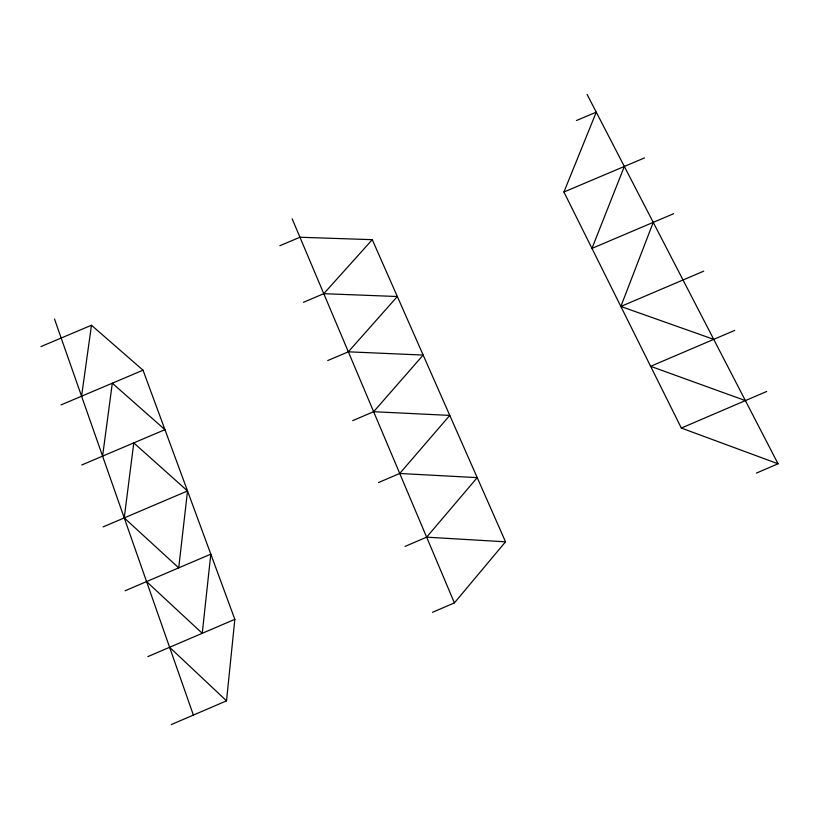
<?xml version="1.0" encoding="UTF-8"?>
<svg xmlns="http://www.w3.org/2000/svg" width="819" height="819" viewBox="0 0 819 819"><rect width="100%" height="100%" fill="white"/><g stroke="black" fill="none" stroke-linecap="round" stroke-linejoin="round"><path stroke-width="1.23" d="M171.263 724.59L226.525 700.839L234.838 619.338L143.028 370.198L91.472 325.245L40.95 346.57M187.531 490.96L178.716 567.864L124.242 517.905L133.784 442.905L187.531 490.96L103.112 526.904M102.59 456.142L112.316 383.2L164.936 429.668L81.767 464.977M81.572 396.212L91.472 325.245M713.728 339.363L620.853 306.46L653.245 222.369M624.334 166.452L591.963 248.382L673.638 213.708M756.387 473.095L778.05 463.789L681.336 428.05L563.922 192.025L596.263 112.162L576.422 120.536M432.493 612.315L454.402 602.897L505.538 541.82L372.266 239.68L299.938 237.244L279.893 245.71M405.067 546.406L426.638 537.162L477.231 477.631L399.733 473.474L378.48 482.545M399.733 473.474L449.785 415.407L373.648 411.711L352.702 420.628M373.648 411.711L423.167 355.067L348.341 351.812L327.702 360.575M348.341 351.812L397.338 296.519L323.781 293.683L303.45 302.293M323.781 293.683L372.266 239.68M147.829 656.613L234.838 619.338M681.336 428.05L766.707 391.472M125.123 590.755L210.811 554.156L202.242 633.302L146.57 581.592M734.725 330.395L650.624 366.318L745.382 400.604M620.853 306.46L703.716 271.171M61.056 404.893L143.028 370.198M563.922 192.025L644.44 157.944M426.638 537.162L505.538 541.82M169.605 647.286L226.525 700.839M587.09 94.41L778.05 463.789M292.148 218.796L454.402 602.897M54.504 319.021L193.386 715.089"/></g></svg>
